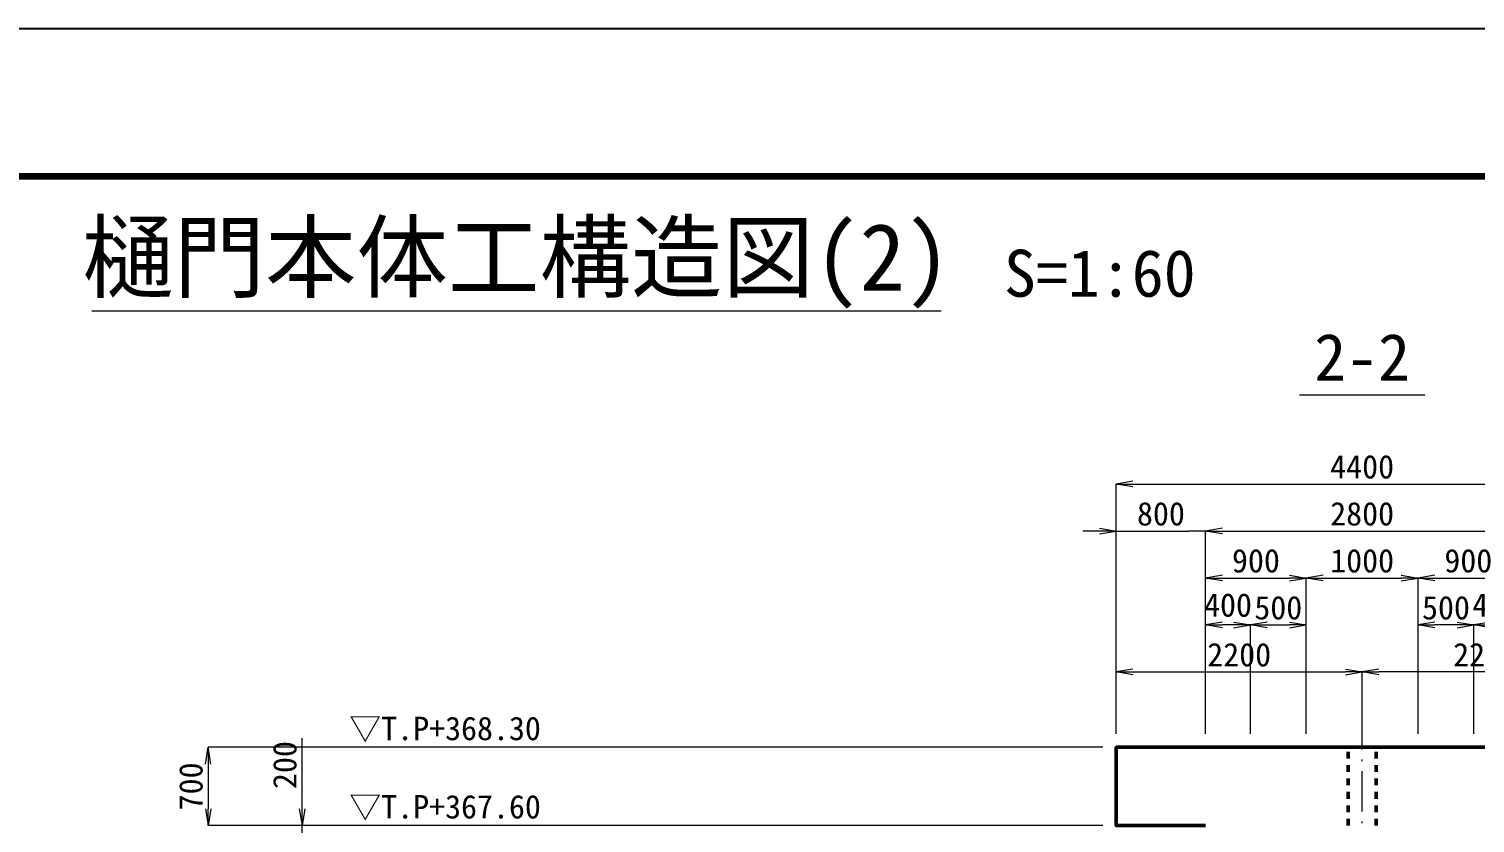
# Model space of a CAD drawing. Header units: millimetres. Extents: x 156724 to 219930, y -98905 to 17820.
# Drawn here: x 190338 to 203275, y -29822 to -22722 of the extents above; entities that cross this region are included whole.
import ezdxf
from ezdxf.enums import TextEntityAlignment as Align

# ---------------------------------------------------------------- set-up
doc = ezdxf.new("R2010")
doc.units = ezdxf.units.MM
doc.header["$LTSCALE"] = 60
doc.header["$PDSIZE"] = 300
doc.linetypes.add('SXF_一点短鎖線', pattern=[9.25, 6, -1.5, 0.25, -1.5])
doc.linetypes.add('点線(短)_2', pattern=[2, 1, -1])
doc.layers.get('Defpoints').update_dxf_attribs({"color": 151})
for name, color, linetype, lineweight in [('D-BMK', 2, 'SXF_一点短鎖線', 13), ('D-STR', 1, 'Continuous', 50), ('D-STR-DIM', 7, 'Continuous', 13), ('D-STR-TXT', 7, 'Continuous', 13), ('D-TTL', 2, 'Continuous', 140), ('D-TTL-LINE', 7, 'Continuous', 13), ('D-TTL-TXT', 7, 'Continuous', 13)]:
    doc.layers.add(name, color=color, linetype=linetype, lineweight=lineweight)
doc.styles.add('MS ゴシック', font='MS Gothic.ttf')
doc.dimstyles.new('DIM-60-F', dxfattribs={"dimscale": 60, "dimtxt": 3.5, "dimasz": 2.5, "dimexe": 0, "dimexo": 2, "dimgap": 0.8, "dimtad": 1, "dimdec": 0, "dimzin": 0, "dimdsep": 46, "dimtxsty": 'MS ゴシック', "dimblk": 'OPEN', "dimcen": 0.1, "dimaunit": 1, "dimadec": 4, "dimazin": 0, "dimtfac": 1, "dimtdec": 0, "dimtmove": 2, "dimatfit": 3, "dimldrblk": 'OPEN', "dimfxl": 1, "dimtolj": 1, "dimtzin": 0, "dimlwd": -1, "dimlwe": -1, "dimarcsym": 2})

# ---------------------------------------------------------------- blocks, each defined once
blk = doc.blocks.new('_Open')
at = {"color": 0, "linetype": 'ByBlock', "lineweight": -2}
for p, q in [((-1, 0.167), (0, 0)), ((-1, -0.167), (0, 0)), ((0, 0), (-1, 0))]:
    blk.add_line(p, q, dxfattribs=at)
blk = doc.blocks.new('*D189')
at = {"layer": 'D-STR-DIM', "color": 0, "transparency": 16777216}
for p, q in [((200865, -29024), (200865, -27631)), ((201015, -27631), (201615, -27631)), ((201765, -29024), (201765, -27631))]:
    blk.add_line(p, q, dxfattribs=at)
at = {"layer": 'Defpoints', "color": 0, "transparency": 16777216}
for p in [(201765, -27631), (200865, -29144), (201765, -29144)]:
    blk.add_point(p, dxfattribs=at)
at = {"layer": 'D-STR-DIM', "color": 0, "transparency": 16777216, "xscale": 150, "yscale": 150, "zscale": 150, "rotation": 180}
blk.add_blockref('_Open', (200865, -27631), dxfattribs=at)
at = {"layer": 'D-STR-DIM', "color": 0, "transparency": 16777216, "xscale": 150, "yscale": 150, "zscale": 150}
blk.add_blockref('_Open', (201765, -27631), dxfattribs=at)
at = {"layer": 'D-STR-DIM', "color": 0, "transparency": 16777216, "insert": (201315, -27478), "char_height": 210, "attachment_point": 5, "style": 'MS ゴシック'}
blk.add_mtext('\\A1;900', dxfattribs=at)
blk = doc.blocks.new('*D190')
at = {"layer": 'D-STR-DIM', "color": 0, "transparency": 16777216}
for p, q in [((201765, -29024), (201765, -27631)), ((201915, -27631), (202615, -27631)), ((202765, -29024), (202765, -27631))]:
    blk.add_line(p, q, dxfattribs=at)
at = {"layer": 'Defpoints', "color": 0, "transparency": 16777216}
for p in [(202765, -27631), (201765, -29144), (202765, -29144)]:
    blk.add_point(p, dxfattribs=at)
at = {"layer": 'D-STR-DIM', "color": 0, "transparency": 16777216, "xscale": 150, "yscale": 150, "zscale": 150, "rotation": 180}
blk.add_blockref('_Open', (201765, -27631), dxfattribs=at)
at = {"layer": 'D-STR-DIM', "color": 0, "transparency": 16777216, "xscale": 150, "yscale": 150, "zscale": 150}
blk.add_blockref('_Open', (202765, -27631), dxfattribs=at)
at = {"layer": 'D-STR-DIM', "color": 0, "transparency": 16777216, "insert": (202265, -27478), "char_height": 210, "attachment_point": 5, "style": 'MS ゴシック'}
blk.add_mtext('\\A1;1000', dxfattribs=at)
blk = doc.blocks.new('*D191')
at = {"layer": 'D-STR-DIM', "color": 0, "transparency": 16777216}
for p, q in [((202765, -29024), (202765, -27631)), ((202915, -27631), (203515, -27631)), ((203665, -29024), (203665, -27631))]:
    blk.add_line(p, q, dxfattribs=at)
at = {"layer": 'Defpoints', "color": 0, "transparency": 16777216}
for p in [(203665, -27631), (202765, -29144), (203665, -29144)]:
    blk.add_point(p, dxfattribs=at)
at = {"layer": 'D-STR-DIM', "color": 0, "transparency": 16777216, "xscale": 150, "yscale": 150, "zscale": 150, "rotation": 180}
blk.add_blockref('_Open', (202765, -27631), dxfattribs=at)
at = {"layer": 'D-STR-DIM', "color": 0, "transparency": 16777216, "xscale": 150, "yscale": 150, "zscale": 150}
blk.add_blockref('_Open', (203665, -27631), dxfattribs=at)
at = {"layer": 'D-STR-DIM', "color": 0, "transparency": 16777216, "insert": (203215, -27478), "char_height": 210, "attachment_point": 5, "style": 'MS ゴシック'}
blk.add_mtext('\\A1;900', dxfattribs=at)
blk = doc.blocks.new('*D192')
at = {"layer": 'D-STR-DIM', "color": 0, "transparency": 16777216}
for p, q in [((200065, -28224), (200065, -26791)), ((200215, -26791), (204315, -26791)), ((204465, -29024), (204465, -26791))]:
    blk.add_line(p, q, dxfattribs=at)
at = {"layer": 'Defpoints', "color": 0, "transparency": 16777216}
for p in [(204465, -26791), (200065, -28344), (204465, -29144)]:
    blk.add_point(p, dxfattribs=at)
at = {"layer": 'D-STR-DIM', "color": 0, "transparency": 16777216, "xscale": 150, "yscale": 150, "zscale": 150, "rotation": 180}
blk.add_blockref('_Open', (200065, -26791), dxfattribs=at)
at = {"layer": 'D-STR-DIM', "color": 0, "transparency": 16777216, "xscale": 150, "yscale": 150, "zscale": 150}
blk.add_blockref('_Open', (204465, -26791), dxfattribs=at)
at = {"layer": 'D-STR-DIM', "color": 0, "transparency": 16777216, "insert": (202265, -26638), "char_height": 210, "attachment_point": 5, "style": 'MS ゴシック'}
blk.add_mtext('\\A1;4400', dxfattribs=at)
blk = doc.blocks.new('*D193')
at = {"layer": 'D-STR-DIM', "color": 0, "transparency": 16777216}
for p, q in [((200865, -29024), (200865, -27211)), ((201015, -27211), (203515, -27211)), ((203665, -29024), (203665, -27211))]:
    blk.add_line(p, q, dxfattribs=at)
at = {"layer": 'Defpoints', "color": 0, "transparency": 16777216}
for p in [(203665, -27211), (200865, -29144), (203665, -29144)]:
    blk.add_point(p, dxfattribs=at)
at = {"layer": 'D-STR-DIM', "color": 0, "transparency": 16777216, "xscale": 150, "yscale": 150, "zscale": 150, "rotation": 180}
blk.add_blockref('_Open', (200865, -27211), dxfattribs=at)
at = {"layer": 'D-STR-DIM', "color": 0, "transparency": 16777216, "xscale": 150, "yscale": 150, "zscale": 150}
blk.add_blockref('_Open', (203665, -27211), dxfattribs=at)
at = {"layer": 'D-STR-DIM', "color": 0, "transparency": 16777216, "insert": (202265, -27058), "char_height": 210, "attachment_point": 5, "style": 'MS ゴシック'}
blk.add_mtext('\\A1;2800', dxfattribs=at)
blk = doc.blocks.new('*D194')
at = {"layer": 'D-STR-DIM', "color": 0, "transparency": 16777216}
for p, q in [((201265, -29024), (201265, -28051)), ((201415, -28051), (201615, -28051)), ((201765, -29024), (201765, -28051))]:
    blk.add_line(p, q, dxfattribs=at)
at = {"layer": 'Defpoints', "color": 0, "transparency": 16777216}
for p in [(201765, -28051), (201265, -29144), (201765, -29144)]:
    blk.add_point(p, dxfattribs=at)
at = {"layer": 'D-STR-DIM', "color": 0, "transparency": 16777216, "xscale": 150, "yscale": 150, "zscale": 150, "rotation": 180}
blk.add_blockref('_Open', (201265, -28051), dxfattribs=at)
at = {"layer": 'D-STR-DIM', "color": 0, "transparency": 16777216, "xscale": 150, "yscale": 150, "zscale": 150}
blk.add_blockref('_Open', (201765, -28051), dxfattribs=at)
at = {"layer": 'D-STR-DIM', "color": 0, "transparency": 16777216, "insert": (201515, -27898), "char_height": 210, "attachment_point": 5, "style": 'MS ゴシック'}
blk.add_mtext('\\A1;500', dxfattribs=at)
blk = doc.blocks.new('*D195')
at = {"layer": 'D-STR-DIM', "color": 0, "transparency": 16777216}
for p, q in [((200865, -29024), (200865, -28051)), ((201115, -28051), (201015, -28051)), ((201265, -29024), (201265, -28051))]:
    blk.add_line(p, q, dxfattribs=at)
at = {"layer": 'Defpoints', "color": 0, "transparency": 16777216}
for p in [(200865, -28051), (200865, -29144), (201265, -29144)]:
    blk.add_point(p, dxfattribs=at)
at = {"layer": 'D-STR-DIM', "color": 0, "transparency": 16777216, "xscale": 150, "yscale": 150, "zscale": 150, "rotation": 180}
blk.add_blockref('_Open', (200865, -28051), dxfattribs=at)
at = {"layer": 'D-STR-DIM', "color": 0, "transparency": 16777216, "xscale": 150, "yscale": 150, "zscale": 150}
blk.add_blockref('_Open', (201265, -28051), dxfattribs=at)
at = {"layer": 'D-STR-DIM', "color": 0, "transparency": 16777216, "insert": (201065, -27874), "char_height": 210, "attachment_point": 5, "style": 'MS ゴシック'}
blk.add_mtext('\\A1;400', dxfattribs=at)
blk = doc.blocks.new('*D196')
at = {"layer": 'D-STR-DIM', "color": 0, "transparency": 16777216}
for p, q in [((202765, -29024), (202765, -28051)), ((203115, -28051), (202915, -28051)), ((203265, -29024), (203265, -28051))]:
    blk.add_line(p, q, dxfattribs=at)
at = {"layer": 'Defpoints', "color": 0, "transparency": 16777216}
for p in [(202765, -28051), (202765, -29144), (203265, -29144)]:
    blk.add_point(p, dxfattribs=at)
at = {"layer": 'D-STR-DIM', "color": 0, "transparency": 16777216, "xscale": 150, "yscale": 150, "zscale": 150, "rotation": 180}
blk.add_blockref('_Open', (202765, -28051), dxfattribs=at)
at = {"layer": 'D-STR-DIM', "color": 0, "transparency": 16777216, "xscale": 150, "yscale": 150, "zscale": 150}
blk.add_blockref('_Open', (203265, -28051), dxfattribs=at)
at = {"layer": 'D-STR-DIM', "color": 0, "transparency": 16777216, "insert": (203015, -27898), "char_height": 210, "attachment_point": 5, "style": 'MS ゴシック'}
blk.add_mtext('\\A1;500', dxfattribs=at)
blk = doc.blocks.new('*D197')
at = {"layer": 'D-STR-DIM', "color": 0, "transparency": 16777216}
for p, q in [((203265, -29024), (203265, -28051)), ((203415, -28051), (203515, -28051)), ((203665, -29024), (203665, -28051))]:
    blk.add_line(p, q, dxfattribs=at)
at = {"layer": 'Defpoints', "color": 0, "transparency": 16777216}
for p in [(203665, -28051), (203265, -29144), (203665, -29144)]:
    blk.add_point(p, dxfattribs=at)
at = {"layer": 'D-STR-DIM', "color": 0, "transparency": 16777216, "xscale": 150, "yscale": 150, "zscale": 150, "rotation": 180}
blk.add_blockref('_Open', (203265, -28051), dxfattribs=at)
at = {"layer": 'D-STR-DIM', "color": 0, "transparency": 16777216, "xscale": 150, "yscale": 150, "zscale": 150}
blk.add_blockref('_Open', (203665, -28051), dxfattribs=at)
at = {"layer": 'D-STR-DIM', "color": 0, "transparency": 16777216, "insert": (203465, -27874), "char_height": 210, "attachment_point": 5, "style": 'MS ゴシック'}
blk.add_mtext('\\A1;400', dxfattribs=at)
blk = doc.blocks.new('*D198')
at = {"layer": 'D-STR-DIM', "color": 0, "transparency": 16777216}
for p, q in [((200065, -29024), (200065, -28471)), ((200215, -28471), (202115, -28471)), ((202265, -29024), (202265, -28471))]:
    blk.add_line(p, q, dxfattribs=at)
at = {"layer": 'Defpoints', "color": 0, "transparency": 16777216}
for p in [(202265, -28471), (200065, -29144), (202265, -29144)]:
    blk.add_point(p, dxfattribs=at)
at = {"layer": 'D-STR-DIM', "color": 0, "transparency": 16777216, "xscale": 150, "yscale": 150, "zscale": 150, "rotation": 180}
blk.add_blockref('_Open', (200065, -28471), dxfattribs=at)
at = {"layer": 'D-STR-DIM', "color": 0, "transparency": 16777216, "xscale": 150, "yscale": 150, "zscale": 150}
blk.add_blockref('_Open', (202265, -28471), dxfattribs=at)
at = {"layer": 'D-STR-DIM', "color": 0, "transparency": 16777216, "insert": (201165, -28318), "char_height": 210, "attachment_point": 5, "style": 'MS ゴシック'}
blk.add_mtext('\\A1;2200', dxfattribs=at)
blk = doc.blocks.new('*D199')
at = {"layer": 'D-STR-DIM', "color": 0, "transparency": 16777216}
for p, q in [((202265, -29024), (202265, -28471)), ((204315, -28471), (202415, -28471)), ((204465, -29024), (204465, -28471))]:
    blk.add_line(p, q, dxfattribs=at)
at = {"layer": 'Defpoints', "color": 0, "transparency": 16777216}
for p in [(202265, -28471), (202265, -29144), (204465, -29144)]:
    blk.add_point(p, dxfattribs=at)
at = {"layer": 'D-STR-DIM', "color": 0, "transparency": 16777216, "xscale": 150, "yscale": 150, "zscale": 150, "rotation": 180}
blk.add_blockref('_Open', (202265, -28471), dxfattribs=at)
at = {"layer": 'D-STR-DIM', "color": 0, "transparency": 16777216, "xscale": 150, "yscale": 150, "zscale": 150}
blk.add_blockref('_Open', (204465, -28471), dxfattribs=at)
at = {"layer": 'D-STR-DIM', "color": 0, "transparency": 16777216, "insert": (203365, -28318), "char_height": 210, "attachment_point": 5, "style": 'MS ゴシック'}
blk.add_mtext('\\A1;2200', dxfattribs=at)
blk = doc.blocks.new('*D200')
at = {"layer": 'D-STR-DIM', "color": 0, "transparency": 16777216}
for p, q in [((199915, -27211), (199765, -27211)), ((200065, -29024), (200065, -27211)), ((200065, -27211), (200215, -27211)), ((200215, -27211), (200715, -27211)), ((200865, -27211), (200715, -27211)), ((200865, -29024), (200865, -27211)), ((201015, -27211), (201165, -27211))]:
    blk.add_line(p, q, dxfattribs=at)
at = {"layer": 'Defpoints', "color": 0, "transparency": 16777216}
for p in [(200865, -27211), (200065, -29144), (200865, -29144)]:
    blk.add_point(p, dxfattribs=at)
at = {"layer": 'D-STR-DIM', "color": 0, "transparency": 16777216, "xscale": 150, "yscale": 150, "zscale": 150}
blk.add_blockref('_Open', (200065, -27211), dxfattribs=at)
at = {"layer": 'D-STR-DIM', "color": 0, "transparency": 16777216, "xscale": 150, "yscale": 150, "zscale": 150, "rotation": 180}
blk.add_blockref('_Open', (200865, -27211), dxfattribs=at)
at = {"layer": 'D-STR-DIM', "color": 0, "transparency": 16777216, "insert": (200465, -27058), "char_height": 210, "attachment_point": 5, "style": 'MS ゴシック'}
blk.add_mtext('\\A1;800', dxfattribs=at)
blk = doc.blocks.new('*D227')
at = {"layer": 'D-STR-DIM', "color": 0, "transparency": 16777216}
for p, q in [((199945, -29144), (191941, -29144)), ((191941, -29294), (191941, -29694)), ((199945, -29844), (191941, -29844))]:
    blk.add_line(p, q, dxfattribs=at)
at = {"layer": 'Defpoints', "color": 0, "transparency": 16777216}
for p in [(200065, -29144), (191941, -29844), (200065, -29844)]:
    blk.add_point(p, dxfattribs=at)
at = {"layer": 'D-STR-DIM', "color": 0, "transparency": 16777216, "xscale": 150, "yscale": 150, "zscale": 150}
for p, rotation in [((191941, -29144), 90), ((191941, -29844), 270)]:
    blk.add_blockref('_Open', p, dxfattribs=dict(at, rotation=rotation))
at = {"layer": 'D-STR-DIM', "color": 0, "transparency": 16777216, "insert": (191788, -29494), "char_height": 210, "attachment_point": 5, "rotation": 90, "style": 'MS ゴシック'}
blk.add_mtext('\\A1;700', dxfattribs=at)
blk = doc.blocks.new('*D128')
at = {"layer": 'D-STR-DIM', "color": 0, "transparency": 16777216}
for p, q in [((192781, -29694), (192781, -29062)), ((199945, -29844), (192781, -29844)), ((192781, -30044), (192781, -29844)), ((200745, -30044), (192781, -30044)), ((192781, -30194), (192781, -30344))]:
    blk.add_line(p, q, dxfattribs=at)
at = {"layer": 'Defpoints', "color": 0, "transparency": 16777216}
for p in [(200065, -29844), (192781, -30044), (200865, -30044)]:
    blk.add_point(p, dxfattribs=at)
at = {"layer": 'D-STR-DIM', "color": 0, "transparency": 16777216, "xscale": 150, "yscale": 150, "zscale": 150}
for p, rotation in [((192781, -29844), 270), ((192781, -30044), 90)]:
    blk.add_blockref('_Open', p, dxfattribs=dict(at, rotation=rotation))
at = {"layer": 'D-STR-DIM', "color": 0, "transparency": 16777216, "insert": (192628, -29303), "char_height": 210, "attachment_point": 5, "rotation": 90, "style": 'MS ゴシック'}
blk.add_mtext('\\A1;200', dxfattribs=at)

msp = doc.modelspace()

# ---------------------------------------------------------------- linework, layer by layer
at = {"layer": 'D-BMK'}
msp.add_line((202264.6, -38043.7), (202264.6, -28780.2), dxfattribs=at)
at = {"layer": 'D-STR', "linetype": '点線(短)_2'}
for p, q in [((202139.6, -29843.7), (202139.6, -29143.7)), ((202389.6, -29843.7), (202389.6, -29143.7))]:
    msp.add_line(p, q, dxfattribs=at)
at = {"layer": 'D-STR'}
msp.add_lwpolyline([(203664.6, -29843.7), (204464.5, -29843.7), (204464.5, -29143.7), (200064.7, -29143.7), (200064.7, -29843.7), (200864.6, -29843.7)], dxfattribs=at)
at = {"layer": 'D-TTL'}
msp.add_lwpolyline([(170699.5, -24042.3), (170699.5, -57042.3), (218699.5, -57042.3), (218699.5, -24042.3)], close=True, dxfattribs=at)
at = {"layer": 'D-TTL-LINE'}
for p, q in [((190899.5, -25242.3), (198499.5, -25242.3)), ((201704.6, -25993), (202824.6, -25993))]:
    msp.add_line(p, q, dxfattribs=at)
at = {"layer": 'Defpoints', "color": 1}
msp.add_lwpolyline([(169469.5, -22722.3), (169469.5, -58362.3), (219929.5, -58362.3), (219929.5, -22722.3)], close=True, dxfattribs=at)

# ---------------------------------------------------------------- texts
at = {"layer": 'D-STR-TXT', "style": 'MS ゴシック'}
for s, p in [('▽T.P+368.30', (194060.4, -29143.7, 129544)), ('▽T.P+367.60', (194060.4, -29843.7))]:
    msp.add_text(s, height=210, dxfattribs=at).set_placement(p, align=Align.BOTTOM_CENTER)
at = {"layer": 'D-TTL-TXT', "style": 'MS ゴシック'}
for s, height, p in [('樋門本体工構造図(2)', 600, (194699.5, -25242.3)), ('S=1:60', 420, (199918.3, -25242.3)), ('2-2', 420, (202264.6, -25993))]:
    msp.add_text(s, height=height, dxfattribs=at).set_placement(p, align=Align.BOTTOM_CENTER)

# ---------------------------------------------------------------- dimensions: what is measured, and where the dimension line sits
at = {"layer": 'D-STR-DIM'}
for base, p1, p2, picture, middle in [((204464.6, -26791.3), (200064.6, -28343.7), (204464.6, -29143.7), '*D192', (202264.6, -26638.3)), ((203664.6, -27211.3), (200864.6, -29143.7), (203664.6, -29143.7), '*D193', (202264.6, -27058.3)), ((201764.6, -27631.3), (200864.6, -29143.7), (201764.6, -29143.7), '*D189', (201314.6, -27478.3)), ((202764.6, -27631.3), (201764.6, -29143.7), (202764.6, -29143.7), '*D190', (202264.6, -27478.3)), ((203664.6, -27631.3), (202764.6, -29143.7), (203664.6, -29143.7), '*D191', (203214.6, -27478.3)), ((200864.6, -28051.3), (201264.6, -29143.7), (200864.6, -29143.7), '*D195', (201064.6, -27874.3)), ((201764.6, -28051.3), (201264.6, -29143.7), (201764.6, -29143.7), '*D194', (201514.6, -27898.3)), ((202264.6, -28471.3), (200064.6, -29143.7), (202264.6, -29143.7), '*D198', (201164.6, -28318.3))]:
    dim = msp.add_linear_dim(base=base, p1=p1, p2=p2, dimstyle='DIM-60-F', dxfattribs=at)
    dim.commit()
    dim.dimension.update_dxf_attribs({"geometry": picture, "text_midpoint": middle})
dim = msp.add_linear_dim(base=(200864.6, -27211.3), p1=(200064.6, -29143.7), p2=(200864.6, -29143.7), dimstyle='DIM-60-F', override={"dimtix": 1}, dxfattribs=at)
dim.commit()
dim.dimension.update_dxf_attribs({"geometry": '*D200', "text_midpoint": (200464.6, -27058.3)})
for base, p1, p2, angle, picture, middle in [((202764.6, -28051.3), (203264.6, -29143.7), (202764.6, -29143.7), 180, '*D196', (203014.6, -27898.3)), ((203664.6, -28051.3), (203264.6, -29143.7), (203664.6, -29143.7), 180, '*D197', (203464.6, -27874.3)), ((202264.6, -28471.3), (204464.6, -29143.7), (202264.6, -29143.7), 180, '*D199', (203364.6, -28318.3)), ((191940.7, -29843.7), (200064.7, -29143.7), (200064.7, -29843.7), 90, '*D227', (191787.7, -29493.7))]:
    dim = msp.add_linear_dim(base=base, p1=p1, p2=p2, angle=angle, dimstyle='DIM-60-F', dxfattribs=at)
    dim.commit()
    dim.dimension.update_dxf_attribs({"geometry": picture, "text_midpoint": middle})
dim = msp.add_linear_dim(base=(192780.5, -30043.7), p1=(200064.7, -29843.7), p2=(200864.6, -30043.7), angle=90, dimstyle='DIM-60-F', override={"dimtmove": 0}, dxfattribs=at)
dim.commit()
dim.dimension.update_dxf_attribs({"geometry": '*D128', "text_midpoint": (192780.5, -29302.8), "dimtype": 160})

doc.saveas('drawing.dxf')
